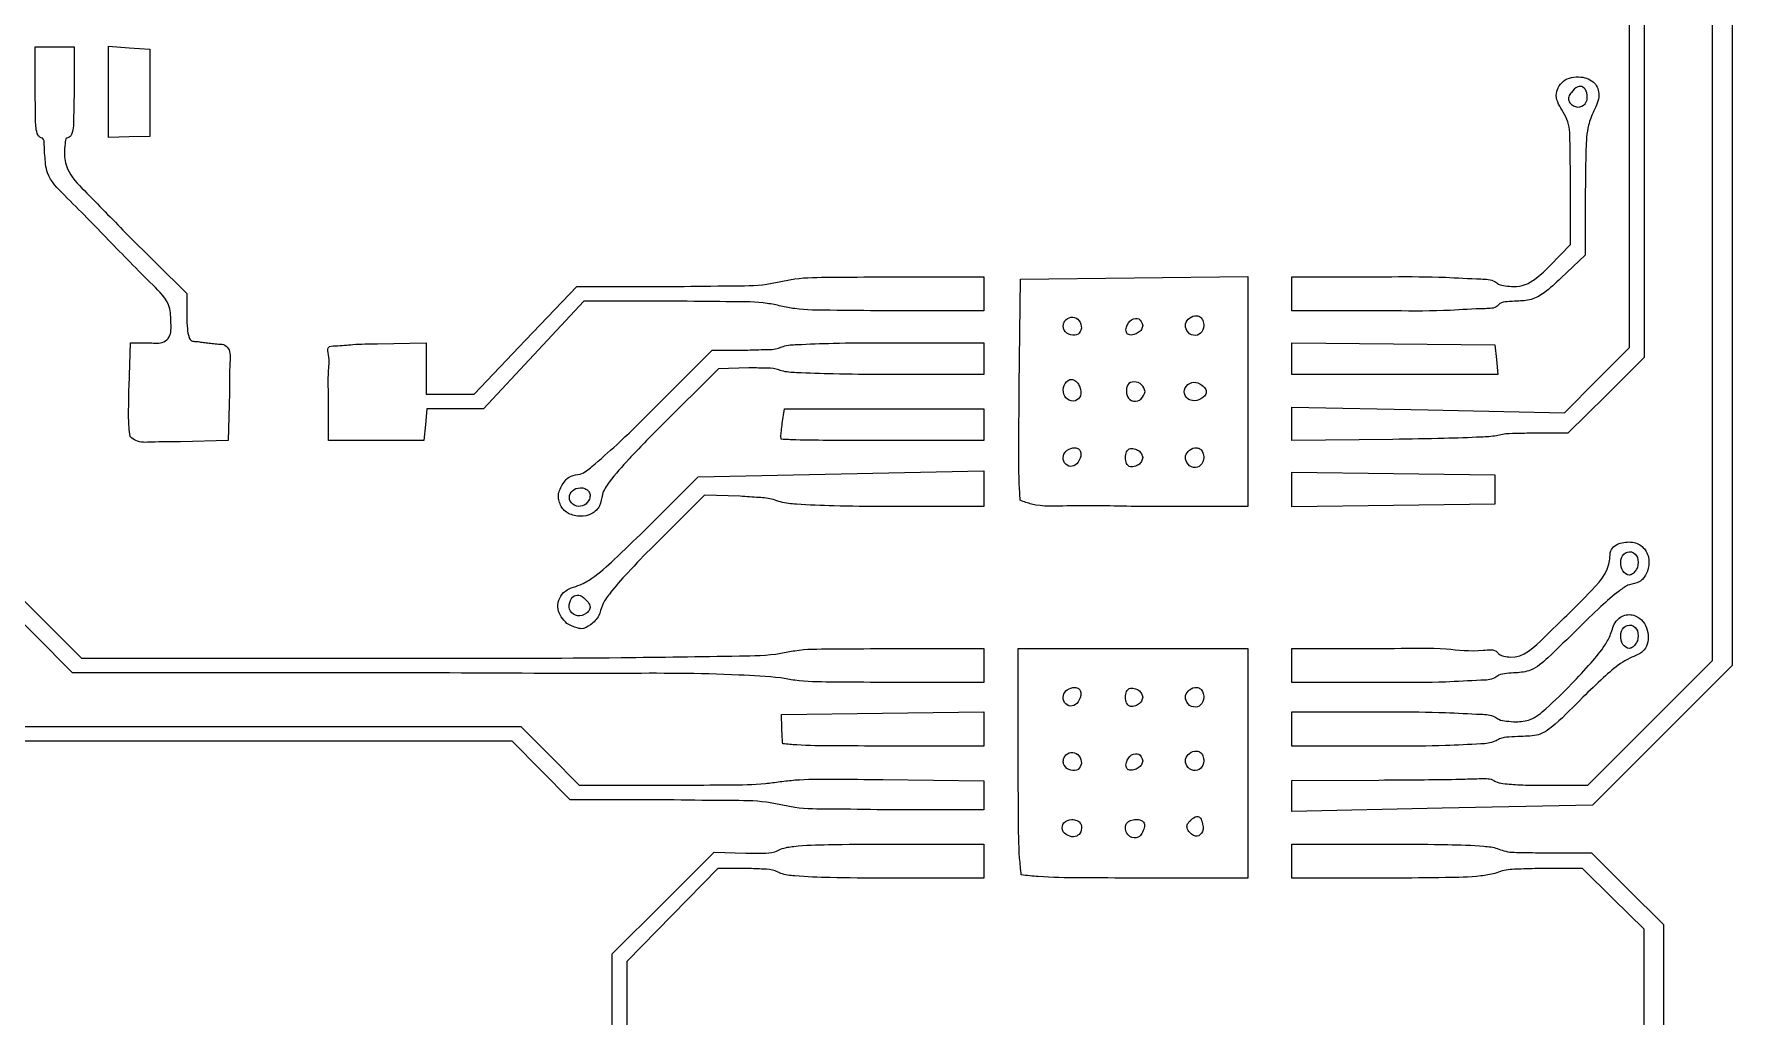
# Model space of a CAD drawing. Extents: x 2 to 350, y 4 to 373.
# Drawn here: x 209.6 to 332.1, y 85.4 to 156.3 of the extents above; entities that cross this region are included whole.
import ezdxf

# ---------------------------------------------------------------- set-up
doc = ezdxf.new("R2010")
doc.units = 0
doc.layers.get('0').update_dxf_attribs({"linetype": 'CONTINUOUS'})

msp = doc.modelspace()

# ---------------------------------------------------------------- linework, layer by layer
at = {"color": 7}
for p, q in [((330.709693, 138.606964), (330.709693, 166.122996)), ((332.120822, 166.475257), (332.120822, 138.597238)), ((324.712489, 147.358092), (324.712489, 161.03958)), ((325.770822, 161.515084), (325.770822, 147.225935)), ((209.706911, 151.982527), (209.706911, 155.354729)), ((209.706911, 155.354729), (211.118013, 155.354729)), ((211.118013, 155.354729), (212.529142, 155.354729)), ((212.529142, 155.354729), (212.529142, 151.982519)), ((214.998578, 152.105752), (214.998578, 155.395306)), ((214.998578, 155.395306), (216.497892, 155.286826)), ((216.497892, 155.286826), (217.99718, 155.178347)), ((217.99718, 155.178347), (217.99718, 152.034939)), ((214.998578, 148.816198), (214.998578, 152.105752)), ((217.99718, 152.034939), (217.99718, 148.891527)), ((321.655255, 152.029139), (321.655149, 152.029139)), ((216.497892, 148.853864), (214.998578, 148.816198)), ((217.99718, 148.891527), (216.497892, 148.853864)), ((324.712489, 133.676602), (324.712489, 147.358092)), ((325.770822, 147.225935), (325.770822, 132.936787)), ((320.479155, 141.093941), (320.479155, 145.603706)), ((321.537489, 144.992132), (321.537489, 140.331153)), ((216.233309, 141.949173), (220.643013, 137.550038)), ((318.994578, 139.581284), (320.479155, 141.093941)), ((321.537489, 140.331153), (319.778195, 138.670723)), ((270.934418, 138.774173), (278.145558, 138.774173)), ((278.145558, 138.774173), (278.145558, 137.539452)), ((280.696353, 130.845028), (280.791655, 138.597793)), ((280.791655, 138.597793), (288.993739, 138.692488)), ((288.993739, 138.692488), (297.195822, 138.787185)), ((297.195822, 138.787185), (297.195822, 130.490404)), ((300.370822, 137.53946), (300.370822, 138.774181)), ((300.370822, 138.774181), (307.581935, 138.774181)), ((330.709693, 111.090948), (330.709693, 138.606964)), ((332.120822, 138.597238), (332.120822, 110.719209)), ((220.643013, 137.550038), (220.643013, 135.869053)), ((245.082497, 134.188062), (248.783171, 138.068619)), ((248.783171, 138.068619), (256.035188, 138.068619)), ((278.145558, 137.539452), (278.145558, 136.304729)), ((300.370822, 136.304737), (300.370822, 137.53946)), ((249.282731, 137.010286), (245.674158, 133.129729)), ((256.284981, 137.010286), (249.282731, 137.010286)), ((278.145558, 136.304729), (270.934418, 136.304729)), ((307.779155, 136.304737), (300.370822, 136.304737)), ((285.20136, 135.049194), (285.20136, 135.049194)), ((289.611091, 135.251238), (289.611091, 135.251238)), ((294.020822, 135.246396), (294.020822, 135.246396)), ((216.483261, 130.861877), (216.586078, 134.006241)), ((216.586078, 134.006241), (217.99718, 134.009072)), ((234.401003, 133.942339), (237.929248, 134.011673)), ((237.929248, 134.011673), (237.928983, 132.159589)), ((241.381928, 130.307506), (245.082497, 134.188062)), ((270.91386, 134.011681), (278.145796, 134.011681)), ((278.145796, 134.011681), (278.145822, 132.865154)), ((300.370637, 132.865146), (300.370478, 134.011673)), ((300.370478, 134.011673), (307.690785, 133.940846)), ((307.690785, 133.940846), (315.011091, 133.87002)), ((315.011091, 133.87002), (315.121634, 132.794319)), ((322.374472, 131.320532), (324.712489, 133.676602)), ((245.674158, 133.129729), (242.065559, 129.249173)), ((254.011523, 128.927468), (258.556456, 133.482514)), ((258.556456, 133.482514), (261.119183, 133.482514)), ((278.145822, 132.865154), (278.145822, 131.718627)), ((300.370822, 131.718619), (300.370637, 132.865146)), ((315.121634, 132.794319), (315.232177, 131.718619)), ((325.770822, 132.936787), (323.028971, 130.211036)), ((237.928983, 132.159589), (237.928983, 130.307506)), ((258.99622, 132.137436), (254.812681, 127.964795)), ((261.196495, 132.192615), (258.99622, 132.137436)), ((278.145822, 131.718627), (270.934683, 131.718627)), ((307.801513, 131.718619), (300.370822, 131.718619)), ((315.232177, 131.718619), (307.801513, 131.718619)), ((320.036455, 128.964465), (322.374472, 131.320532)), ((223.742607, 130.395702), (223.641642, 126.956119)), ((230.877256, 126.956119), (230.87461, 130.219312)), ((230.87461, 130.219312), (230.875562, 130.219312)), ((237.928983, 130.307506), (239.655469, 130.307506)), ((239.655469, 130.307506), (241.381928, 130.307506)), ((285.082906, 130.812969), (285.082906, 130.812969)), ((289.787542, 130.483904), (289.787489, 130.483904)), ((293.999364, 130.86252), (293.999364, 130.86252)), ((297.195822, 130.490404), (297.195822, 122.193627)), ((323.028971, 130.211036), (320.287147, 127.485286)), ((237.973566, 129.249173), (237.863023, 128.102646)), ((240.019562, 129.249173), (237.973566, 129.249173)), ((242.065559, 129.249173), (240.019562, 129.249173)), ((263.606373, 128.188834), (263.762001, 129.249173)), ((263.762001, 129.249173), (270.953918, 129.249173)), ((270.953918, 129.249173), (278.145822, 129.249173)), ((278.145822, 129.249173), (278.14606, 128.102646)), ((300.370584, 128.156359), (300.370822, 129.356601)), ((300.370822, 129.356601), (310.203638, 129.160532)), ((310.203638, 129.160532), (320.036455, 128.964465)), ((237.863023, 128.102646), (237.75248, 126.956119)), ((278.14606, 128.102646), (278.146298, 126.956119)), ((300.370346, 126.956119), (300.370584, 128.156359)), ((320.287147, 127.485286), (317.796122, 127.485286)), ((216.565334, 127.235773), (216.565334, 127.235773)), ((223.641642, 126.956119), (220.195921, 126.855074)), ((234.314881, 126.956119), (230.877256, 126.956119)), ((237.75248, 126.956119), (234.314881, 126.956119)), ((263.537819, 127.042304), (263.537819, 127.042304)), ((278.146298, 126.956119), (270.885603, 126.956119)), ((307.65705, 127.040034), (300.370346, 126.956119)), ((285.139051, 125.838834), (285.139051, 125.838834)), ((289.611091, 125.721404), (289.611091, 125.721404)), ((294.020822, 125.721404), (294.020822, 125.721404)), ((253.642191, 120.444133), (257.548234, 124.339091)), ((257.548234, 124.339091), (267.847022, 124.557287)), ((267.847022, 124.557287), (278.145822, 124.775484)), ((278.145822, 124.775484), (278.145822, 123.484553)), ((300.370822, 123.428339), (300.370822, 124.677379)), ((300.370822, 124.677379), (307.690943, 124.582026)), ((307.690943, 124.582026), (315.011091, 124.486673)), ((315.011091, 124.486673), (315.011091, 123.428339)), ((249.703497, 122.736144), (249.703497, 122.736144)), ((257.987972, 123.013634), (254.308544, 119.346737)), ((260.570358, 122.932844), (257.987972, 123.013634)), ((278.145822, 123.484553), (278.145822, 122.193627)), ((280.773479, 122.642945), (280.773479, 122.642945)), ((300.370822, 122.179302), (300.370822, 123.428339)), ((315.011091, 123.428339), (315.011091, 122.370006)), ((247.877476, 121.911404), (247.877476, 121.911404)), ((278.145822, 122.193627), (270.984424, 122.193627)), ((297.195822, 122.193627), (289.070865, 122.193627)), ((307.690943, 122.274655), (300.370822, 122.179302)), ((315.011091, 122.370006), (307.690943, 122.274655)), ((325.299573, 117.807618), (325.299573, 117.807618)), ((207.859114, 116.456563), (213.066855, 111.257503)), ((212.4109, 110.19917), (206.825572, 115.805082)), ((249.531968, 115.36127), (249.531968, 115.36127)), ((248.071494, 113.755223), (248.071494, 113.755223)), ((270.934683, 111.963041), (278.145822, 111.963068)), ((278.145822, 111.963068), (278.145822, 110.728337)), ((280.615258, 103.907987), (280.615258, 111.963068)), ((280.615258, 111.963068), (288.905527, 111.963068)), ((288.905527, 111.963068), (297.195822, 111.963068)), ((297.195822, 111.963068), (297.195822, 103.672799)), ((300.370822, 110.728337), (300.370822, 111.963068)), ((300.370822, 111.963068), (307.779155, 111.963068)), ((325.299573, 112.515968), (325.299573, 112.515968)), ((213.066855, 111.257503), (238.177163, 111.257503)), ((278.145822, 110.728337), (278.145822, 109.493632)), ((300.370822, 109.493632), (300.370822, 110.728337)), ((326.216883, 106.588084), (330.709693, 111.090948)), ((332.120822, 110.719209), (327.081938, 105.689321)), ((237.849212, 110.19917), (212.4109, 110.19917)), ((263.505513, 109.846401), (263.505513, 109.846401)), ((278.145822, 109.493632), (270.934683, 109.493632)), ((307.581935, 109.493632), (300.370822, 109.493632)), ((285.139051, 108.5528), (285.139051, 108.5528)), ((289.611091, 108.435378), (289.611091, 108.435378)), ((294.020822, 108.435378), (294.020822, 108.435378)), ((263.540359, 107.200568), (270.843084, 107.295924)), ((263.575866, 106.23042), (263.540359, 107.200568)), ((270.843084, 107.295924), (278.145822, 107.391279)), ((278.145822, 107.391279), (278.145822, 106.149405)), ((300.370822, 106.142234), (300.370822, 107.376965)), ((300.370822, 107.376965), (307.581935, 107.376965)), ((321.724046, 102.085272), (326.216883, 106.588084)), ((186.260092, 106.311356), (215.501154, 106.322733)), ((215.501154, 106.322733), (244.742242, 106.33411)), ((244.742242, 106.33411), (246.853459, 104.209744)), ((278.145822, 106.149405), (278.145822, 104.907503)), ((300.370822, 104.907503), (300.370822, 106.142234)), ((327.081938, 105.689321), (322.043055, 100.659433)), ((214.830488, 105.260378), (185.536112, 105.260378)), ((244.124837, 105.260378), (214.830488, 105.260378)), ((246.219411, 103.143711), (244.124837, 105.260378)), ((246.853459, 104.209744), (248.964701, 102.085405)), ((263.646642, 105.083901), (263.646642, 105.083901)), ((278.145822, 104.907503), (270.91386, 104.907503)), ((307.581935, 104.907503), (300.370822, 104.907503)), ((248.313985, 101.027045), (246.219411, 103.143711)), ((285.20136, 103.651976), (285.20136, 103.651976)), ((289.611091, 103.854012), (289.611091, 103.854012)), ((294.020822, 103.849249), (294.020822, 103.849249)), ((297.195822, 103.672799), (297.195822, 95.382503)), ((248.964701, 102.085405), (256.126099, 102.085405)), ((270.879702, 102.512469), (278.145822, 102.410286)), ((278.145822, 102.410286), (278.145822, 101.365844)), ((300.370822, 102.438068), (306.63261, 102.466722)), ((300.370822, 101.322955), (300.370822, 102.438068)), ((318.476577, 102.085272), (321.724046, 102.085272)), ((255.800741, 101.027045), (248.313985, 101.027045)), ((263.505513, 100.67417), (263.505513, 100.674249)), ((278.145822, 101.365844), (278.145822, 100.321401)), ((300.370822, 100.207842), (300.370822, 101.322955)), ((322.043055, 100.659433), (311.206938, 100.433637)), ((278.145822, 100.321401), (270.934683, 100.321401)), ((293.887102, 99.455473), (293.887102, 99.455473)), ((311.206938, 100.433637), (300.370822, 100.207842)), ((285.20136, 99.107493), (285.20136, 99.107493)), ((289.725153, 99.027721), (289.725153, 99.027721)), ((255.016516, 93.596354), (258.698352, 97.265649)), ((258.698352, 97.265649), (260.97869, 97.182993)), ((270.934683, 97.851965), (278.145822, 97.851965)), ((278.145822, 97.851965), (278.145822, 96.617234)), ((300.370822, 96.617234), (300.370822, 97.851965)), ((300.370822, 97.851965), (307.779155, 97.851965)), ((318.586167, 97.205218), (321.984846, 97.211303)), ((321.984846, 97.211303), (324.583372, 94.630108)), ((258.952537, 96.088068), (255.672788, 92.727383)), ((261.120004, 96.088068), (258.952537, 96.088068)), ((278.145822, 96.617234), (278.145822, 95.382503)), ((280.850446, 95.617691), (280.850446, 95.617691)), ((300.370822, 95.382503), (300.370822, 96.617234)), ((321.34212, 96.088068), (318.285601, 96.088068)), ((323.556471, 93.893402), (321.34212, 96.088068)), ((278.145822, 95.382503), (270.934683, 95.382503)), ((297.195822, 95.382503), (289.140715, 95.382503)), ((307.581935, 95.382503), (300.370822, 95.382503)), ((324.583372, 94.630108), (327.181924, 92.048912)), ((251.33468, 89.92706), (255.016516, 93.596354)), ((325.770822, 91.698736), (323.556471, 93.893402)), ((255.672788, 92.727383), (252.393013, 89.366699)), ((327.181924, 92.048912), (327.181924, 83.564571)), ((325.770822, 83.584891), (325.770822, 91.698736)), ((251.33468, 80.561101), (251.33468, 89.92706)), ((252.393013, 89.366699), (252.393013, 80.633702))]:
    msp.add_line(p, q, dxfattribs=at)
for points, knots in [([(320.479155, 145.603706), (320.462043, 146.525395), (320.435377, 147.961692), (320.422275, 149.71607), (319.89304, 150.801517), (319.197195, 151.758282), (319.888536, 153.079558), (321.146858, 153.294922), (322.257446, 152.888815), (322.667633, 151.765517), (322.147771, 150.763668), (321.646607, 149.515092), (321.559632, 147.546299), (321.546062, 145.981049), (321.537489, 144.992132)], [0, 0, 0, 0, 2.78707, 4.343178, 5.117768, 6.42268, 7.568342, 8.869568, 9.934168, 10.849263, 12.056163, 13.161085, 14.897245, 17.876272, 17.876272, 17.876272, 17.876272]), ([(215.010934, 141.415029), (213.970877, 142.484423), (212.466841, 144.030883), (210.51433, 145.946725), (210.42633, 147.392097), (210.361126, 148.146642), (210.369972, 148.763506), (209.992627, 148.81385), (209.737663, 149.351351), (209.761074, 150.414303), (209.72778, 151.378291), (209.706911, 151.982527)], [0, 0, 0, 0, 4.539923, 6.565224, 7.832233, 8.613798, 9.082838, 9.283731, 9.61992, 10.696658, 12.505136, 12.505136, 12.505136, 12.505136]), ([(212.529142, 151.982519), (212.509341, 151.375384), (212.477752, 150.40677), (212.493957, 149.363368), (212.248461, 148.805701), (211.882257, 148.797246), (211.870734, 148.242385), (211.775484, 147.567832), (212.036537, 146.222279), (213.810984, 144.432484), (215.251987, 142.955201), (216.233309, 141.949173)], [0, 0, 0, 0, 1.808478, 2.885216, 3.221416, 3.414991, 3.827436, 4.510966, 5.672066, 7.660234, 11.904551, 11.904551, 11.904551, 11.904551]), ([(321.655149, 152.029139), (321.584157, 152.204106), (321.460904, 152.507879), (320.875598, 152.502874), (320.582248, 152.13031), (320.316598, 151.794915), (320.325531, 151.439983), (320.586867, 151.102078), (321.140293, 150.904019), (321.724588, 151.362059), (321.679032, 151.800368), (321.655255, 152.029139)], [0, 0, 0, 0, 0.511411, 0.887898, 1.497466, 1.860947, 2.140066, 2.485976, 3.092264, 3.690122, 4.342856, 4.342856, 4.342856, 4.342856]), ([(217.99718, 134.009072), (218.344499, 133.965764), (218.881845, 133.898761), (219.559784, 134.529879), (219.491625, 135.495754), (219.502403, 136.906217), (217.518428, 138.82444), (216.040507, 140.351338), (215.010934, 141.415029)], [0, 0, 0, 0, 0.991035, 1.533257, 2.526716, 3.704284, 5.682973, 10.226761, 10.226761, 10.226761, 10.226761]), ([(256.035188, 138.068619), (257.328773, 138.088361), (259.481023, 138.121209), (261.992571, 138.108222), (263.503825, 138.420856), (265.010226, 138.734686), (267.508301, 138.72148), (269.64842, 138.754394), (270.934418, 138.774173)], [0, 0, 0, 0, 3.886791, 6.46679, 7.490539, 8.509795, 11.076195, 14.940275, 14.940275, 14.940275, 14.940275]), ([(307.581935, 138.774181), (308.878842, 138.779713), (311.037112, 138.788921), (313.451209, 138.607299), (314.837413, 138.596147), (315.314632, 138.180362), (315.803085, 138.108633), (316.439391, 138.038721), (317.245243, 138.156142), (318.13706, 138.725847), (318.676824, 139.264301), (318.994578, 139.581284)], [0, 0, 0, 0, 3.864076, 6.43047, 7.449722, 7.7697, 8.273934, 8.880193, 9.70773, 10.648555, 11.995122, 11.995122, 11.995122, 11.995122]), ([(319.778195, 138.670723), (319.388691, 138.301008), (318.746195, 137.691154), (317.659804, 137.040196), (316.699398, 137.02387), (315.967099, 136.966956), (315.426149, 136.928477), (315.058035, 136.467773), (313.699564, 136.478022), (311.336392, 136.277463), (309.132053, 136.294364), (307.779155, 136.304737)], [0, 0, 0, 0, 1.61458, 2.663287, 3.695512, 4.410247, 4.934405, 5.197489, 6.093502, 8.618071, 12.629493, 12.629493, 12.629493, 12.629493]), ([(270.934418, 136.304729), (269.648377, 136.324292), (267.508189, 136.356847), (265.010438, 136.345301), (263.51253, 136.654711), (262.039464, 136.970294), (259.610521, 136.957635), (257.532286, 136.990538), (256.284981, 137.010286)], [0, 0, 0, 0, 3.864079, 6.43048, 7.449735, 8.445974, 10.942905, 14.691027, 14.691027, 14.691027, 14.691027]), ([(294.020822, 135.246396), (294.007949, 135.367249), (293.98397, 135.592358), (293.79886, 135.87384), (293.419425, 136.006753), (292.967133, 135.840207), (292.634822, 135.397048), (292.741307, 134.824812), (293.229918, 134.457166), (293.888823, 134.639136), (293.974991, 135.035553), (294.020822, 135.246396)], [0, 0, 0, 0, 0.362155, 0.674571, 0.948271, 1.505208, 1.994472, 2.487965, 3.088743, 3.618367, 4.220102, 4.220102, 4.220102, 4.220102]), ([(220.643013, 135.869053), (220.654478, 135.582168), (220.674432, 135.082814), (220.749582, 134.508598), (220.958054, 134.094679), (221.315382, 134.123755), (221.655115, 134.055562), (222.06324, 134.010684), (222.490551, 133.96362), (222.901505, 133.899657), (223.336039, 133.927509), (223.841468, 133.464526), (223.713428, 132.151194), (223.73082, 131.104846), (223.742607, 130.395702)], [0, 0, 0, 0, 0.854134, 1.486715, 1.795538, 2.072051, 2.455225, 2.862108, 3.29471, 3.745399, 4.116646, 4.552269, 5.588016, 7.766213, 7.766213, 7.766213, 7.766213]), ([(285.20136, 135.049194), (285.166001, 135.254001), (285.100669, 135.632414), (284.562498, 135.948574), (284.099857, 135.75498), (283.907858, 135.443774), (283.856257, 135.172776), (283.965556, 134.801805), (284.379098, 134.522414), (285.010064, 134.537017), (285.139329, 134.883111), (285.20136, 135.049194)], [0, 0, 0, 0, 0.598565, 1.105943, 1.632004, 1.910532, 2.182043, 2.434647, 3.026659, 3.556057, 4.044491, 4.044491, 4.044491, 4.044491]), ([(289.611091, 135.251238), (289.54905, 135.449659), (289.426337, 135.842119), (288.693545, 135.71803), (288.44319, 135.236631), (288.363133, 134.786727), (288.621346, 134.52662), (288.967589, 134.593126), (289.289624, 134.71054), (289.546372, 134.945535), (289.590338, 135.153208), (289.611091, 135.251238)], [0, 0, 0, 0, 0.547186, 1.082291, 1.740071, 2.105836, 2.343238, 2.709007, 3.062812, 3.392752, 3.687745, 3.687745, 3.687745, 3.687745]), ([(230.875562, 130.219312), (230.858814, 130.789117), (230.82961, 131.782743), (230.973854, 132.821747), (230.727093, 133.775065), (231.700179, 133.783894), (232.749583, 133.916698), (233.792694, 133.932894), (234.401003, 133.942339)], [0, 0, 0, 0, 1.670439, 2.912918, 3.458444, 3.953718, 5.224773, 7.003045, 7.003045, 7.003045, 7.003045]), ([(261.119183, 133.482514), (261.546798, 133.498378), (262.280901, 133.525614), (263.167015, 133.518394), (263.868747, 133.850889), (265.21888, 133.898948), (267.611765, 134.00637), (269.697026, 134.009724), (270.91386, 134.011681)], [0, 0, 0, 0, 1.291371, 2.216945, 2.592568, 3.592536, 6.192421, 9.835356, 9.835356, 9.835356, 9.835356]), ([(270.934683, 131.718627), (269.714575, 131.721414), (267.609451, 131.726222), (265.163961, 131.829105), (263.767387, 131.884343), (263.040335, 132.182854), (262.229948, 132.183097), (261.571759, 132.189159), (261.196495, 132.192615)], [0, 0, 0, 0, 3.654835, 6.305904, 7.384655, 7.78853, 8.641029, 9.771757, 9.771757, 9.771757, 9.771757]), ([(285.082906, 130.812969), (285.03534, 130.90928), (284.944751, 131.092703), (284.742125, 131.293276), (284.387758, 131.434952), (283.935972, 131.071456), (283.815562, 130.46063), (284.109174, 129.863139), (284.754001, 129.721866), (285.226313, 130.200015), (285.134386, 130.59293), (285.082906, 130.812969)], [0, 0, 0, 0, 0.320313, 0.610033, 0.84074, 1.397895, 2.029266, 2.622199, 3.206634, 3.706731, 4.343263, 4.343263, 4.343263, 4.343263]), ([(289.787489, 130.483904), (289.720641, 130.663959), (289.583938, 131.032169), (289.022236, 131.263879), (288.528208, 131.079998), (288.43486, 130.715221), (288.432326, 130.425035), (288.488847, 130.029918), (288.942486, 129.701879), (289.58447, 129.900272), (289.71966, 130.288812), (289.787542, 130.483904)], [0, 0, 0, 0, 0.555832, 1.136663, 1.635375, 1.896948, 2.206249, 2.517336, 3.055391, 3.642802, 4.235208, 4.235208, 4.235208, 4.235208]), ([(293.999364, 130.86252), (293.82187, 130.991682), (293.477965, 131.24194), (292.817884, 131.064352), (292.516245, 130.49532), (292.781034, 129.923596), (293.387387, 129.760754), (293.86778, 129.9672), (294.183731, 130.257642), (294.208416, 130.6034), (294.075659, 130.767952), (293.999364, 130.86252)], [0, 0, 0, 0, 0.630184, 1.221008, 1.800053, 2.330483, 2.872296, 3.503034, 3.837703, 4.098583, 4.451102, 4.451102, 4.451102, 4.451102]), ([(216.565334, 127.235773), (216.535428, 127.460017), (216.448059, 128.115126), (216.455075, 129.328626), (216.473157, 130.312265), (216.483261, 130.861877)], [0, 0, 0, 0, 0.67817, 1.981215, 3.631271, 3.631271, 3.631271, 3.631271]), ([(280.773479, 122.642945), (280.745737, 123.072412), (280.654664, 124.482285), (280.675258, 127.218924), (280.688662, 129.523021), (280.696353, 130.845028)], [0, 0, 0, 0, 1.290849, 4.237654, 8.204399, 8.204399, 8.204399, 8.204399]), ([(247.877476, 121.911404), (247.801311, 122.007365), (247.641551, 122.208651), (247.504251, 122.565172), (247.398737, 123.109991), (247.715941, 123.778913), (248.25406, 124.477666), (249.17703, 124.475872), (250.24353, 125.39663), (251.89257, 126.824061), (253.235241, 128.156882), (254.011523, 128.927468)], [0, 0, 0, 0, 0.365458, 0.766572, 1.136322, 1.993655, 2.897127, 3.572143, 4.571343, 6.955285, 10.222662, 10.222662, 10.222662, 10.222662]), ([(254.812681, 127.964795), (254.050336, 127.190043), (252.773365, 125.892289), (251.345811, 124.295596), (250.557483, 123.151459), (250.542635, 122.214569), (249.878803, 121.60916), (249.179521, 121.448821), (248.604975, 121.534278), (248.200248, 121.66844), (247.979278, 121.834773), (247.877476, 121.911404)], [0, 0, 0, 0, 3.254494, 5.451459, 6.469855, 7.318062, 8.10011, 8.954112, 9.38917, 9.834201, 10.214386, 10.214386, 10.214386, 10.214386]), ([(263.537819, 127.042304), (263.528537, 127.105141), (263.499101, 127.304405), (263.545486, 127.689494), (263.584235, 128.007278), (263.606373, 128.188834)], [0, 0, 0, 0, 0.190056, 0.602694, 1.152629, 1.152629, 1.152629, 1.152629]), ([(317.796122, 127.485286), (317.370342, 127.476237), (316.624493, 127.460386), (315.723641, 127.450183), (314.914394, 127.241417), (313.502139, 127.176711), (311.017015, 127.086391), (308.88945, 127.057037), (307.65705, 127.040034)], [0, 0, 0, 0, 1.279757, 2.241785, 2.683615, 3.777982, 6.462385, 10.158079, 10.158079, 10.158079, 10.158079]), ([(220.195921, 126.855074), (219.511641, 126.859854), (218.456922, 126.867222), (217.134171, 126.785552), (216.698809, 127.13013), (216.565334, 127.235773)], [0, 0, 0, 0, 2.090901, 3.222827, 3.723292, 3.723292, 3.723292, 3.723292]), ([(270.885603, 126.956119), (269.66263, 126.960925), (267.559744, 126.969188), (265.109407, 126.969835), (263.88406, 127.026338), (263.537819, 127.042304)], [0, 0, 0, 0, 3.669195, 6.309137, 7.348891, 7.348891, 7.348891, 7.348891]), ([(285.139051, 125.838834), (285.148638, 125.942136), (285.166272, 126.132143), (284.99292, 126.383464), (284.614039, 126.46485), (284.155849, 126.326443), (283.815485, 125.865433), (283.909948, 125.320095), (284.386578, 124.993196), (284.945218, 125.27234), (285.069589, 125.635827), (285.139051, 125.838834)], [0, 0, 0, 0, 0.303908, 0.558986, 0.831035, 1.408181, 1.902167, 2.412693, 2.900185, 3.396588, 4.024536, 4.024536, 4.024536, 4.024536]), ([(289.611091, 125.721404), (289.591665, 125.818218), (289.550909, 126.02134), (289.307576, 126.251601), (288.998759, 126.377199), (288.641554, 126.407094), (288.377907, 126.11166), (288.37544, 125.721404), (288.377907, 125.331147), (288.641554, 125.035713), (288.998759, 125.065609), (289.307576, 125.191207), (289.550909, 125.421467), (289.591665, 125.624589), (289.611091, 125.721404)], [0, 0, 0, 0, 0.290559, 0.609608, 0.947066, 1.299802, 1.588932, 2.013945, 2.438958, 2.728088, 3.080824, 3.418282, 3.737331, 4.02789, 4.02789, 4.02789, 4.02789]), ([(294.020822, 125.721404), (294.007949, 125.842257), (293.98397, 126.067365), (293.79886, 126.348848), (293.419425, 126.481761), (292.967133, 126.315215), (292.634822, 125.872056), (292.741307, 125.29982), (293.229918, 124.932174), (293.888823, 125.114144), (293.974991, 125.510561), (294.020822, 125.721404)], [0, 0, 0, 0, 0.362155, 0.674571, 0.948271, 1.505208, 1.994472, 2.487965, 3.088743, 3.618367, 4.220102, 4.220102, 4.220102, 4.220102]), ([(249.703497, 122.736144), (249.72788, 122.839174), (249.775162, 123.03896), (249.636214, 123.334964), (249.278169, 123.570942), (248.728261, 123.557161), (248.213543, 123.165451), (248.245204, 122.51599), (248.746043, 122.162764), (249.380109, 122.226814), (249.592545, 122.561396), (249.703497, 122.736144)], [0, 0, 0, 0, 0.309895, 0.600917, 0.913066, 1.551249, 2.123584, 2.65523, 3.231357, 3.771978, 4.36304, 4.36304, 4.36304, 4.36304]), ([(270.984424, 122.193627), (269.762458, 122.200368), (267.642361, 122.212063), (265.151497, 122.313781), (263.671065, 122.425035), (262.813318, 122.786051), (261.816749, 122.855019), (261.017995, 122.904893), (260.570358, 122.932844)], [0, 0, 0, 0, 3.661743, 6.353079, 7.511387, 8.06321, 9.12166, 10.471074, 10.471074, 10.471074, 10.471074]), ([(289.070865, 122.193627), (287.446601, 122.236006), (284.967666, 122.300684), (282.127503, 122.145453), (281.044993, 122.543186), (280.773479, 122.642945)], [0, 0, 0, 0, 4.901854, 7.481159, 8.34469, 8.34469, 8.34469, 8.34469]), ([(248.071494, 113.755223), (247.784264, 114.078839), (247.204007, 114.732603), (247.710838, 116.203851), (248.950856, 116.451695), (250.206729, 117.193303), (251.705441, 118.573238), (252.923037, 119.749433), (253.642191, 120.444133)], [0, 0, 0, 0, 1.225685, 2.476106, 3.787218, 4.770388, 6.852838, 9.857394, 9.857394, 9.857394, 9.857394]), ([(254.308544, 119.346737), (253.684071, 118.708699), (252.587176, 117.587977), (251.343264, 116.185575), (250.586772, 115.1588), (250.431499, 114.258409), (249.848001, 113.677044), (249.246704, 113.326566), (248.776455, 113.443946), (248.430945, 113.565574), (248.192934, 113.69115), (248.071494, 113.755223)], [0, 0, 0, 0, 2.675069, 4.698794, 5.647769, 6.442618, 7.33859, 8.060232, 8.3593, 8.753597, 9.164363, 9.164363, 9.164363, 9.164363]), ([(307.779155, 111.963068), (309.046498, 111.990429), (311.218334, 112.037318), (313.498206, 111.68325), (315.037422, 111.944675), (315.339847, 111.470896), (315.710904, 111.403071), (316.924425, 111.137603), (319.125169, 113.302956), (321.323443, 115.411978), (323.366721, 117.570506), (323.302996, 118.959823), (323.658193, 119.429844), (324.314896, 119.641291), (325.153423, 119.685091), (325.968138, 119.100441), (326.195066, 118.187057), (326.003237, 117.350665), (325.485243, 116.668878), (324.652306, 116.6098), (323.737487, 115.932052), (322.512411, 114.866813), (320.81645, 113.208973), (319.223163, 111.622513), (317.777914, 110.322884), (316.650329, 110.199265), (315.892546, 110.164506), (315.349098, 110.092944), (314.836244, 109.684191), (313.458947, 109.648153), (311.033016, 109.485434), (308.877304, 109.490555), (307.581935, 109.493632)], [0, 0, 0, 0, 3.731796, 6.395153, 7.419832, 7.619273, 7.987219, 8.477287, 11.335272, 15.748039, 18.691362, 19.29814, 19.761185, 20.33619, 21.315697, 22.174676, 23.108949, 23.951984, 24.717219, 25.46727, 26.306009, 28.063412, 30.37376, 33.37809, 34.920387, 35.983036, 36.67051, 37.231202, 37.569894, 38.589144, 41.155539, 45.019615, 45.019615, 45.019615, 45.019615]), ([(325.299573, 117.807618), (325.339353, 118.049122), (325.412148, 118.491051), (324.907166, 119.042927), (324.211839, 118.818081), (324.03691, 118.15638), (324.160079, 117.553807), (324.609163, 117.186356), (324.958846, 117.327583), (325.161401, 117.527795), (325.252001, 117.711277), (325.299573, 117.807618)], [0, 0, 0, 0, 0.706244, 1.292358, 1.87364, 2.505677, 3.151773, 3.693773, 3.924481, 4.214203, 4.534519, 4.534519, 4.534519, 4.534519]), ([(249.531968, 115.36127), (249.384858, 115.537605), (249.140998, 115.829912), (248.507914, 115.805513), (248.211957, 115.268143), (248.219136, 114.604959), (248.85028, 114.20745), (249.407882, 114.40925), (249.734662, 114.723542), (249.757882, 115.089258), (249.615, 115.261296), (249.531968, 115.36127)], [0, 0, 0, 0, 0.653461, 1.083227, 1.656312, 2.293891, 2.895304, 3.56498, 3.922547, 4.193818, 4.570155, 4.570155, 4.570155, 4.570155]), ([(307.581935, 107.376965), (308.877222, 107.380019), (311.032797, 107.385101), (313.459364, 107.22256), (314.83614, 107.186266), (315.350888, 106.776714), (315.897232, 106.712434), (316.648443, 106.639479), (317.715482, 106.775436), (319.030252, 107.87146), (320.438677, 109.269182), (321.860432, 110.796634), (322.846257, 111.968319), (323.42176, 112.999162), (323.613833, 113.944581), (324.466582, 114.499164), (325.554206, 114.263767), (326.188771, 113.164333), (325.995241, 111.699141), (324.848506, 111.34519), (323.83346, 110.75286), (322.730814, 109.750198), (321.167204, 108.27707), (319.758072, 106.774472), (318.252407, 105.60116), (317.018606, 105.632529), (316.091676, 105.571531), (315.426853, 105.518209), (314.837658, 105.12163), (313.472188, 105.039571), (311.026008, 104.911192), (308.874674, 104.908888), (307.581935, 104.907503)], [0, 0, 0, 0, 3.864076, 6.43047, 7.449725, 7.789311, 8.352838, 9.044443, 10.082085, 11.458221, 14.0322, 16.093075, 17.708815, 18.607437, 19.623373, 20.484827, 21.342048, 22.661763, 23.938569, 25.140486, 25.920923, 27.505104, 29.56666, 32.362753, 33.770609, 35.047273, 35.91624, 36.603855, 36.985478, 38.004732, 40.571127, 44.435203, 44.435203, 44.435203, 44.435203]), ([(325.299573, 112.515968), (325.339353, 112.757469), (325.412146, 113.199396), (324.907167, 113.751267), (324.211832, 113.526431), (324.036912, 112.864718), (324.160077, 112.262143), (324.609164, 111.89469), (324.958847, 112.035923), (325.1614, 112.236141), (325.252001, 112.419625), (325.299573, 112.515968)], [0, 0, 0, 0, 0.706237, 1.292351, 1.873631, 2.50568, 3.151778, 3.693777, 3.924486, 4.214213, 4.534531, 4.534531, 4.534531, 4.534531]), ([(238.177163, 111.257503), (242.782091, 111.252579), (250.231783, 111.244612), (258.65625, 111.399319), (262.862161, 111.443294), (265.008766, 111.936982), (267.509479, 111.903241), (269.649027, 111.940595), (270.934683, 111.963041)], [0, 0, 0, 0, 13.80608, 22.334991, 25.33549, 26.354744, 28.921145, 32.785224, 32.785224, 32.785224, 32.785224]), ([(263.505513, 109.846401), (262.495549, 109.917737), (258.612816, 110.191983), (250.051522, 110.132937), (242.510972, 110.173866), (237.849212, 110.19917)], [0, 0, 0, 0, 3.03689, 11.675097, 25.663356, 25.663356, 25.663356, 25.663356]), ([(270.934683, 109.493632), (269.648678, 109.513376), (267.508548, 109.546233), (265.010525, 109.533292), (263.838634, 109.777097), (263.505513, 109.846401)], [0, 0, 0, 0, 3.864079, 6.43048, 7.449734, 7.449734, 7.449734, 7.449734]), ([(285.139051, 108.5528), (285.148638, 108.656102), (285.166273, 108.846107), (284.992918, 109.097424), (284.614039, 109.178804), (284.155849, 109.040402), (283.815485, 108.579391), (283.909946, 108.034049), (284.386579, 107.707151), (284.94522, 107.986301), (285.06959, 108.349791), (285.139051, 108.5528)], [0, 0, 0, 0, 0.303906, 0.55898, 0.831027, 1.408173, 1.902157, 2.41269, 2.900181, 3.396586, 4.02454, 4.02454, 4.02454, 4.02454]), ([(289.611091, 108.435378), (289.591665, 108.532192), (289.550908, 108.735312), (289.307577, 108.965574), (288.998757, 109.091159), (288.641556, 109.121064), (288.377906, 108.825633), (288.375439, 108.435375), (288.377908, 108.045118), (288.64155, 107.749673), (288.998761, 107.779565), (289.307574, 107.905172), (289.550912, 108.135433), (289.591666, 108.33856), (289.611091, 108.435378)], [0, 0, 0, 0, 0.290557, 0.609605, 0.94706, 1.299796, 1.588923, 2.013935, 2.438953, 2.728089, 3.080825, 3.418286, 3.737335, 4.027903, 4.027903, 4.027903, 4.027903]), ([(294.020822, 108.435378), (294.007948, 108.556227), (293.983969, 108.78133), (293.798858, 109.062805), (293.419425, 109.195717), (292.967133, 109.02917), (292.634822, 108.586011), (292.741305, 108.013776), (293.229923, 107.64614), (293.888822, 107.828119), (293.974991, 108.224536), (294.020822, 108.435378)], [0, 0, 0, 0, 0.362142, 0.674554, 0.948254, 1.505191, 1.994456, 2.487948, 3.08872, 3.618345, 4.220082, 4.220082, 4.220082, 4.220082]), ([(263.646642, 105.083901), (263.638608, 105.157791), (263.6157, 105.368455), (263.596473, 105.751131), (263.583215, 106.059486), (263.575866, 106.23042)], [0, 0, 0, 0, 0.222946, 0.63563, 1.148956, 1.148956, 1.148956, 1.148956]), ([(270.91386, 104.907503), (269.698384, 104.917564), (267.612676, 104.934828), (265.185536, 104.934325), (263.982734, 105.051234), (263.646642, 105.083901)], [0, 0, 0, 0, 3.647669, 6.259256, 7.271972, 7.271972, 7.271972, 7.271972]), ([(285.20136, 103.651976), (285.166, 103.85678), (285.100668, 104.23519), (284.562496, 104.551346), (284.099858, 104.357746), (283.907859, 104.046544), (283.856256, 103.77555), (283.965561, 103.404585), (284.379095, 103.125191), (285.010068, 103.139789), (285.13933, 103.485889), (285.20136, 103.651976)], [0, 0, 0, 0, 0.598557, 1.105934, 1.631997, 1.910523, 2.182029, 2.434624, 3.02664, 3.556037, 4.044478, 4.044478, 4.044478, 4.044478]), ([(289.611091, 103.854012), (289.54905, 104.052433), (289.426337, 104.444894), (288.693543, 104.320803), (288.443192, 103.839403), (288.363135, 103.389503), (288.621346, 103.129395), (288.967585, 103.195913), (289.289626, 103.313306), (289.546374, 103.548305), (289.590338, 103.75598), (289.611091, 103.854012)], [0, 0, 0, 0, 0.547186, 1.082291, 1.740074, 2.10583, 2.343232, 2.709002, 3.062802, 3.392741, 3.68774, 3.68774, 3.68774, 3.68774]), ([(294.020822, 103.849249), (294.007949, 103.970104), (293.983971, 104.195215), (293.79886, 104.476701), (293.419425, 104.609615), (292.967133, 104.443068), (292.634822, 103.999909), (292.741307, 103.427673), (293.229918, 103.060034), (293.888821, 103.241993), (293.974991, 103.638408), (294.020822, 103.849249)], [0, 0, 0, 0, 0.36216, 0.674578, 0.948278, 1.505215, 1.99448, 2.487972, 3.088748, 3.61837, 4.2201, 4.2201, 4.2201, 4.2201]), ([(280.850446, 95.617691), (280.806839, 96.024859), (280.657431, 97.419926), (280.648801, 100.18974), (280.627551, 102.545265), (280.615258, 103.907987)], [0, 0, 0, 0, 1.22804, 4.207602, 8.297348, 8.297348, 8.297348, 8.297348]), ([(256.126099, 102.085405), (257.335157, 102.100001), (259.421289, 102.125185), (261.87278, 102.128424), (263.454155, 102.35474), (265.052525, 102.545135), (267.536689, 102.522099), (269.6529, 102.516003), (270.879702, 102.512469)], [0, 0, 0, 0, 3.629748, 6.262835, 7.334649, 8.419079, 11.088716, 14.771068, 14.771068, 14.771068, 14.771068]), ([(306.63261, 102.466722), (307.729815, 102.475294), (309.696492, 102.49066), (312.112669, 102.504341), (313.615508, 102.567012), (314.377976, 102.573406), (314.796564, 102.545158), (315.131341, 102.289444), (315.821748, 102.181758), (316.955739, 102.103866), (317.922031, 102.092052), (318.476577, 102.085272)], [0, 0, 0, 0, 3.290673, 5.898342, 7.258699, 7.783831, 8.209629, 8.467513, 9.016934, 10.249231, 11.90891, 11.90891, 11.90891, 11.90891]), ([(263.505513, 100.674249), (263.162105, 100.74367), (261.949023, 100.988894), (259.359504, 100.973916), (257.137773, 101.007084), (255.800741, 101.027045)], [0, 0, 0, 0, 1.049596, 3.707666, 7.724767, 7.724767, 7.724767, 7.724767]), ([(270.934683, 100.321401), (269.648678, 100.341145), (267.508548, 100.374002), (265.010525, 100.36106), (263.838634, 100.604866), (263.505513, 100.67417)], [0, 0, 0, 0, 3.864079, 6.43048, 7.449734, 7.449734, 7.449734, 7.449734]), ([(285.20136, 99.107493), (285.17871, 99.199113), (285.130206, 99.395311), (284.838533, 99.573205), (284.417195, 99.657608), (283.874426, 99.475427), (283.710719, 98.806736), (284.197599, 98.419313), (284.715166, 98.324853), (285.166418, 98.612247), (285.188882, 98.930644), (285.20136, 99.107493)], [0, 0, 0, 0, 0.2737, 0.586112, 0.948254, 1.567111, 2.080704, 2.669334, 3.189931, 3.592422, 4.09529, 4.09529, 4.09529, 4.09529]), ([(289.725153, 99.027721), (289.738897, 99.143701), (289.764449, 99.359329), (289.477535, 99.606427), (289.114287, 99.629096), (288.756299, 99.57992), (288.461257, 99.418002), (288.292755, 98.972026), (288.52745, 98.310135), (289.442362, 98.239728), (289.622174, 98.74077), (289.725153, 99.027721)], [0, 0, 0, 0, 0.329125, 0.611901, 1.013419, 1.387447, 1.699865, 1.957109, 2.763423, 3.369348, 4.181479, 4.181479, 4.181479, 4.181479]), ([(293.887102, 99.455473), (293.84782, 99.588945), (293.784637, 99.80363), (293.397469, 99.876638), (293.135494, 99.594764), (292.82417, 99.366592), (292.775278, 98.96119), (293.033095, 98.61288), (293.52611, 98.259006), (294.0608, 98.79836), (293.951307, 99.212578), (293.887102, 99.455473)], [0, 0, 0, 0, 0.380928, 0.612708, 1.027283, 1.446687, 1.738346, 2.133369, 2.725931, 3.227822, 3.939378, 3.939378, 3.939378, 3.939378]), ([(260.97869, 97.182993), (261.378962, 97.184627), (262.074363, 97.187467), (262.952563, 97.195776), (263.637596, 97.577946), (264.953717, 97.768234), (267.433565, 97.825683), (269.601853, 97.84196), (270.934683, 97.851965)], [0, 0, 0, 0, 1.209528, 2.101335, 2.557213, 3.527617, 6.031619, 10.026321, 10.026321, 10.026321, 10.026321]), ([(307.779155, 97.851965), (309.057764, 97.841554), (311.207935, 97.824044), (313.676597, 97.767254), (315.041965, 97.606473), (315.874755, 97.244208), (317.044742, 97.255948), (318.01867, 97.223895), (318.586167, 97.205218)], [0, 0, 0, 0, 3.833593, 6.446761, 7.425773, 7.919403, 9.145822, 10.858261, 10.858261, 10.858261, 10.858261]), ([(270.934683, 95.382503), (269.644327, 95.388768), (267.496957, 95.399193), (265.03242, 95.49001), (263.670254, 95.624034), (262.98034, 96.003795), (262.150465, 96.045379), (261.491789, 96.072666), (261.120004, 96.088068)], [0, 0, 0, 0, 3.864079, 6.43048, 7.449738, 7.893689, 8.760023, 9.88272, 9.88272, 9.88272, 9.88272]), ([(289.140715, 95.382503), (287.777999, 95.394797), (285.422483, 95.416047), (282.652678, 95.424676), (281.257613, 95.574085), (280.850446, 95.617691)], [0, 0, 0, 0, 4.089728, 7.069283, 8.297322, 8.297322, 8.297322, 8.297322]), ([(318.285601, 96.088068), (317.764566, 96.071112), (316.850906, 96.041379), (315.728756, 96.014958), (314.872202, 95.66006), (313.495435, 95.461262), (311.013703, 95.41441), (308.870055, 95.39448), (307.581935, 95.382503)], [0, 0, 0, 0, 1.570181, 2.753389, 3.311124, 4.330378, 6.896772, 10.760848, 10.760848, 10.760848, 10.760848])]:
    msp.add_open_spline(points, degree=3, knots=knots, dxfattribs=at)

doc.saveas('drawing.dxf')
